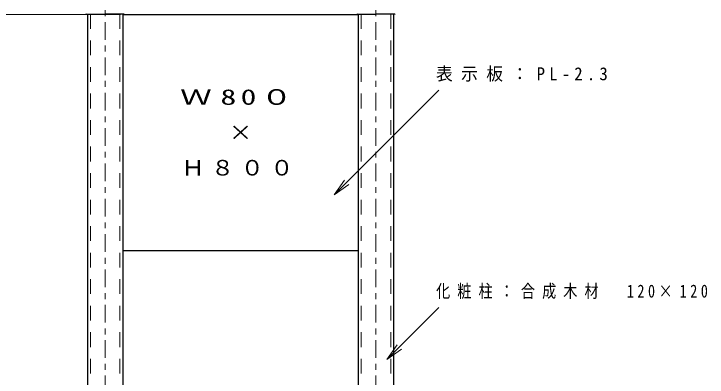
# Model space of a CAD drawing. Units: millimetres on the paper, scale 1:20. Extents: x -365 to 0, y -26 to 257.
# Drawn here: x -295.8 to -178.1, y 130.9 to 192.5 of the extents above; entities that cross this region are included whole.
import ezdxf
from ezdxf.enums import TextEntityAlignment as Align

# ---------------------------------------------------------------- set-up
doc = ezdxf.new("R2010")
doc.units = ezdxf.units.MM
doc.linetypes.add('USER1', pattern=[4.5, 2.5, -2])
doc.linetypes.add('USER2', pattern=[6, 3, -1, 1, -1])
doc.layers.add('LY_1', color=7, linetype='Continuous', lineweight=13)
doc.styles.add('ＭＳ ゴシック', font='')
doc.styles.get('ＭＳ ゴシック').set_extended_font_data('MS Gothic')

# ---------------------------------------------------------------- blocks, each defined once
blk = doc.blocks.new('open_arrow')
at = {"color": 0, "linetype": 'Continuous', "lineweight": -2}
blk.add_lwpolyline([(7.5, 1.25), (0, 0), (7.5, -1.25)], dxfattribs=at)

msp = doc.modelspace()

# ---------------------------------------------------------------- linework, layer by layer
at = {"layer": 'LY_1', "linetype": 'USER2'}
for p, q in [((-280.293, 197.115), (-280.293, 66.631)), ((-234.293, 197.115), (-234.293, 104.973))]:
    msp.add_line(p, q, dxfattribs=at)
at = {"layer": 'LY_1'}
for p, q in [((-277.668, 192.373), (-302.524, 192.373)), ((-241.394, 161.79), (-223.615, 179.569)), ((-232.46, 133.84), (-223.615, 142.685))]:
    msp.add_line(p, q, dxfattribs=at)
at = {"layer": 'LY_1', "lineweight": 25}
for p, q in [((-283.483, 192.473), (-280.293, 192.473)), ((-283.293, 192.473), (-283.293, 107.473)), ((-277.103, 192.473), (-280.293, 192.473)), ((-277.293, 192.473), (-277.293, 107.473)), ((-277.293, 192.373), (-237.293, 192.373)), ((-237.483, 192.473), (-234.293, 192.473)), ((-237.293, 192.473), (-237.293, 107.473)), ((-231.103, 192.473), (-234.293, 192.473)), ((-231.293, 192.473), (-231.293, 107.473)), ((-277.293, 152.373), (-237.293, 152.373))]:
    msp.add_line(p, q, dxfattribs=at)
at = {"layer": 'LY_1', "linetype": 'USER1'}
for p, q in [((-282.793, 192.473), (-282.793, 107.473)), ((-277.793, 192.473), (-277.793, 107.473)), ((-236.793, 192.473), (-236.793, 107.473)), ((-231.793, 192.473), (-231.793, 107.473))]:
    msp.add_line(p, q, dxfattribs=at)
at = {"layer": 'LY_1', "lineweight": 25}
for centre, start, end in [((-283.483, 192.533), 178, 270), ((-277.103, 192.533), 270, 2), ((-237.483, 192.533), 178, 270), ((-231.103, 192.533), 270, 2)]:
    msp.add_arc(centre, 0.0603, start, end, dxfattribs=at)

# ---------------------------------------------------------------- block references
at = {"layer": 'LY_1', "xscale": 0.4, "yscale": 0.4, "rotation": 45}
for p in [(-241.394, 161.79), (-232.46, 133.84)]:
    msp.add_blockref('open_arrow', p, dxfattribs=at)

# ---------------------------------------------------------------- texts
at = {"layer": 'LY_1', "style": 'ＭＳ ゴシック', "width": 1.1}
msp.add_text('×', height=2.639, dxfattribs=at).set_placement((-257.293, 172.373), align=Align.MIDDLE_CENTER)
at = {"layer": 'LY_1', "style": 'ＭＳ ゴシック'}
for s, insert, char_height, attachment_point in [('\\T1.5;\\W0.95;表示板：PL-2.3', (-224.109, 182.219), 2.199, 4), ('\\T1.27;\\W1.5;Ｗ80０', (-257.293, 178.373), 2.639, 5), ('\\T1.27;\\W1.1;Ｈ８００', (-257.293, 166.373), 2.639, 5), ('\\T1.5;\\W0.8;化粧柱：合成木材\u3000120×120', (-224.086, 145.335), 2.199, 4)]:
    msp.add_mtext(s, dxfattribs=dict(at, insert=insert, char_height=char_height, attachment_point=attachment_point))

doc.saveas('drawing.dxf')
